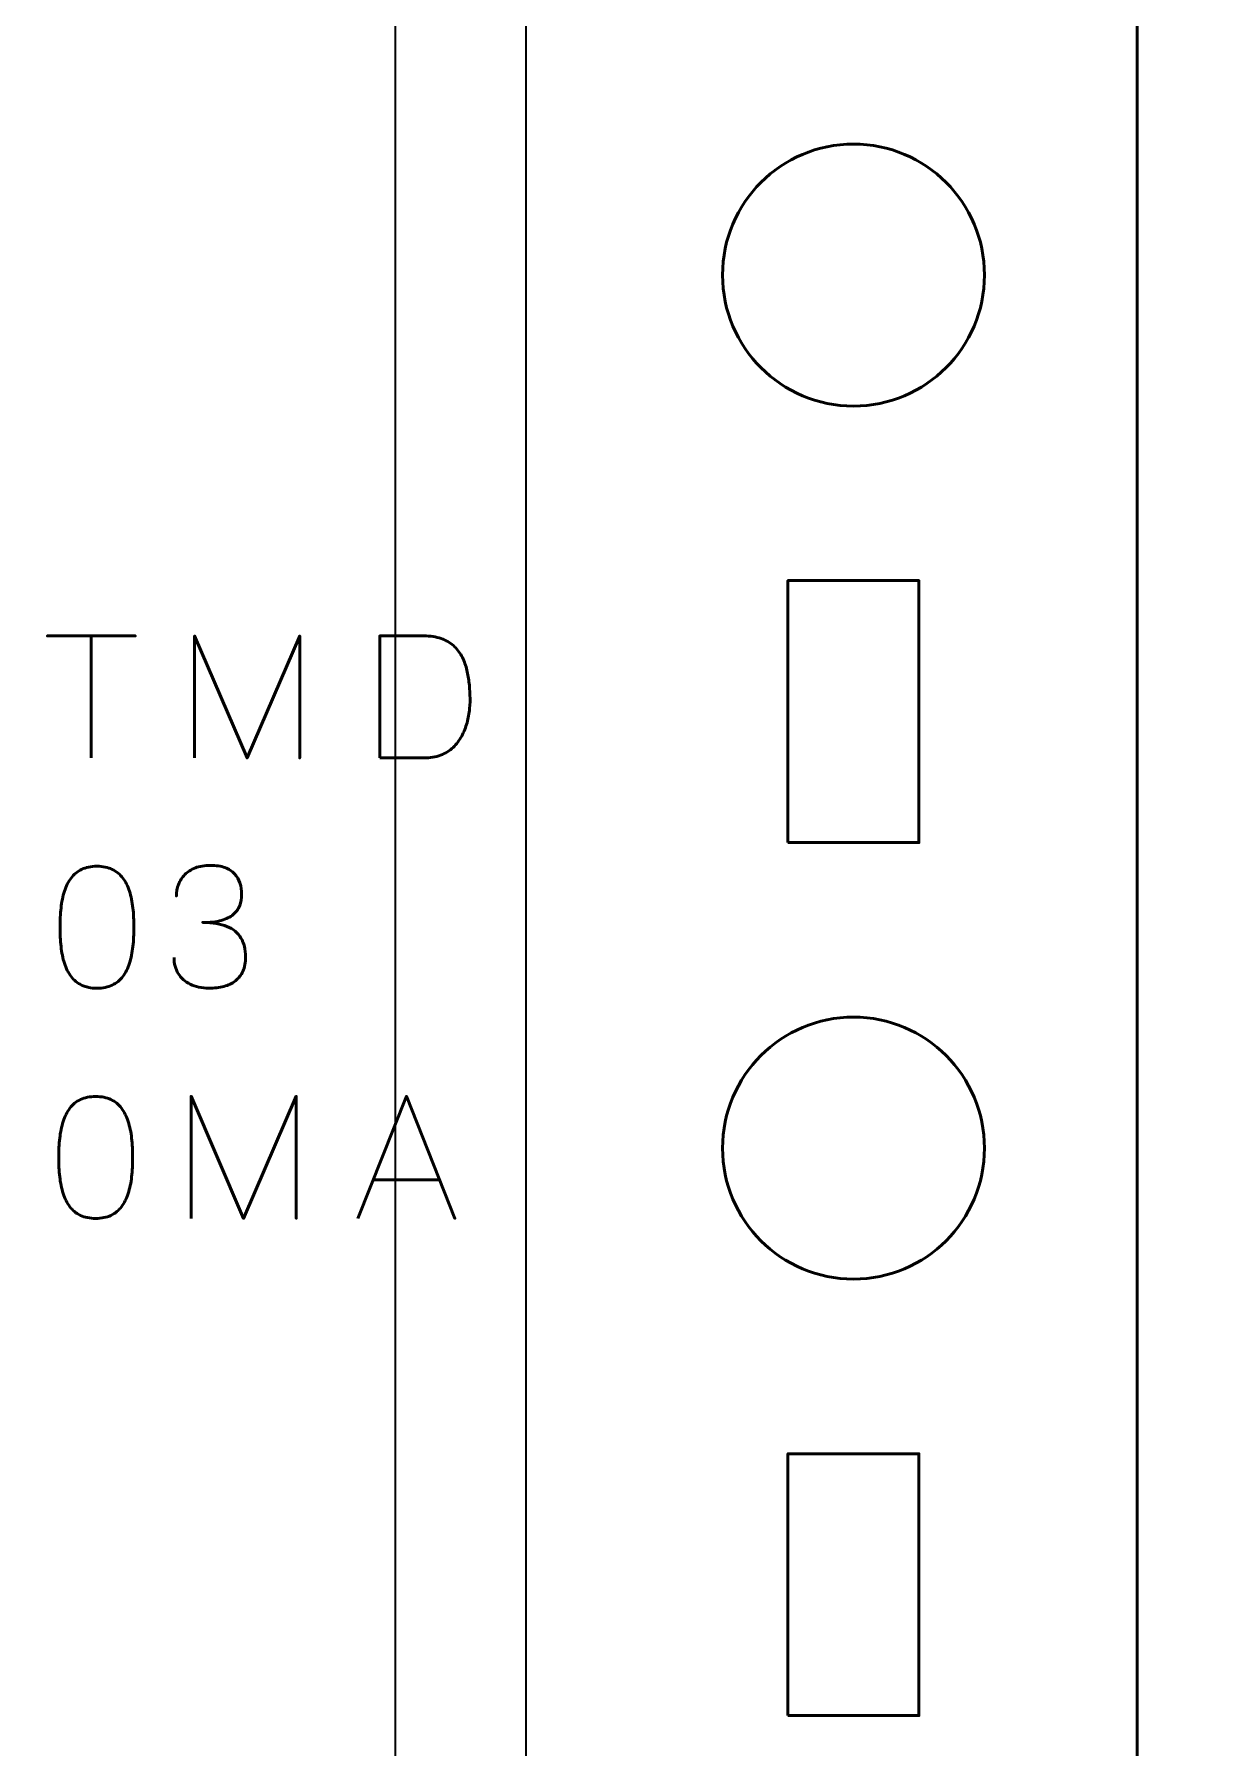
# Model space of a CAD drawing. Header units: centimetres. Extents: x -21 to 0, y -29.7 to 0.
# Drawn here: x -10.377 to -7.7, y -11.424 to -7.498 of the extents above; entities that cross this region are included whole.
import ezdxf

# ---------------------------------------------------------------- set-up
doc = ezdxf.new("R2010")
doc.units = ezdxf.units.CM
doc.header["$MEASUREMENT"] = 0
doc.layers.add('Layer 1', color=7, linetype='Continuous')

msp = doc.modelspace()

# ---------------------------------------------------------------- linework, layer by layer
at = {"layer": 'Layer 1', "color": 30, "lineweight": 35}
msp.add_lwpolyline([(-9.55003, -14.35001), (-9.25003, -14.35001), (-9.25003, -4.75001), (-9.55003, -4.75001), (-9.55003, -14.35001)], close=True, dxfattribs=at)
at = {"layer": 'Layer 1', "color": 22, "lineweight": 53}
msp.add_open_spline([(-21, -29.19991), (-21, -29.19991), (-21, -0.49996), (-21, -0.49996), (-21, -0.49996), (-21, -0.22299), (-20.77691, 0), (-20.49991, 0), (-20.49991, 0), (-20.49991, 0), (-0.5001, 0), (-0.5001, 0), (-0.5001, 0), (-0.22296, 0), (0, -0.22299), (0, -0.49996), (0, -0.49996), (0, -0.49996), (0, -29.19991), (0, -29.19991), (0, -29.19991), (0, -29.47691), (-0.22296, -29.7), (-0.5001, -29.7), (-0.5001, -29.7), (-0.5001, -29.7), (-20.49991, -29.7), (-20.49991, -29.7), (-20.49991, -29.7), (-20.77691, -29.7), (-21, -29.47691), (-21, -29.19991)], degree=3, knots=[0, 0, 0, 0, 0.125, 0.125, 0.125, 0.125, 0.25, 0.25, 0.25, 0.25, 0.375, 0.375, 0.375, 0.375, 0.5, 0.5, 0.5, 0.5, 0.625, 0.625, 0.625, 0.625, 0.75, 0.75, 0.75, 0.75, 0.875, 0.875, 0.875, 0.875, 1, 1, 1, 1], dxfattribs=at)
at = {"layer": 'Layer 1', "color": 114, "lineweight": 53}
msp.add_open_spline([(-13.15006, -14.19993), (-13.15006, -14.19993), (-13.15006, -3.89995), (-13.15006, -3.89995), (-13.15006, -3.89995), (-13.15006, -3.62295), (-12.92697, -3.39999), (-12.64997, -3.39999), (-12.64997, -3.39999), (-12.64997, -3.39999), (-8.3501, -3.39999), (-8.3501, -3.39999), (-8.3501, -3.39999), (-8.07296, -3.39999), (-7.85, -3.62295), (-7.85, -3.89995), (-7.85, -3.89995), (-7.85, -3.89995), (-7.85, -14.19993), (-7.85, -14.19993), (-7.85, -14.19993), (-7.85, -14.47693), (-8.07296, -14.70003), (-8.3501, -14.70003), (-8.3501, -14.70003), (-8.3501, -14.70003), (-12.64997, -14.70003), (-12.64997, -14.70003), (-12.64997, -14.70003), (-12.92697, -14.70003), (-13.15006, -14.47693), (-13.15006, -14.19993)], degree=3, knots=[0, 0, 0, 0, 0.125, 0.125, 0.125, 0.125, 0.25, 0.25, 0.25, 0.25, 0.375, 0.375, 0.375, 0.375, 0.5, 0.5, 0.5, 0.5, 0.625, 0.625, 0.625, 0.625, 0.75, 0.75, 0.75, 0.75, 0.875, 0.875, 0.875, 0.875, 1, 1, 1, 1], dxfattribs=at)
at = {"layer": 'Layer 1', "color": 30, "lineweight": 35}
msp.add_open_spline([(-11.75003, -4.75001), (-11.75003, -4.75001), (-10.95003, -4.75001), (-10.95003, -4.75001), (-10.95003, -4.75001), (-10.95003, -4.75001), (-10.95003, -5.10001), (-10.95003, -5.10001), (-10.95003, -5.10001), (-10.95003, -5.23806), (-10.83808, -5.35001), (-10.70003, -5.35001), (-10.70003, -5.35001), (-10.56198, -5.35001), (-10.45003, -5.23806), (-10.45003, -5.10001), (-10.45003, -5.10001), (-10.45003, -5.10001), (-10.45003, -4.75001), (-10.45003, -4.75001), (-10.45003, -4.75001), (-10.45003, -4.75001), (-9.25003, -4.75001), (-9.25003, -4.75001), (-9.25003, -4.75001), (-9.25003, -4.75001), (-9.25003, -14.35001), (-9.25003, -14.35001), (-9.25003, -14.35001), (-9.25003, -14.35001), (-10.45003, -14.35001), (-10.45003, -14.35001), (-10.45003, -14.35001), (-10.45003, -14.35001), (-10.45003, -14.00001), (-10.45003, -14.00001), (-10.45003, -14.00001), (-10.45003, -13.86196), (-10.56198, -13.75001), (-10.70003, -13.75001), (-10.70003, -13.75001), (-10.83808, -13.75001), (-10.95003, -13.86196), (-10.95003, -14.00001), (-10.95003, -14.00001), (-10.95003, -14.00001), (-10.95003, -14.35001), (-10.95003, -14.35001), (-10.95003, -14.35001), (-10.95003, -14.35001), (-11.75003, -14.35001), (-11.75003, -14.35001), (-11.75003, -14.35001), (-11.75003, -14.35001), (-11.75003, -4.75001), (-11.75003, -4.75001)], degree=3, knots=[0, 0, 0, 0, 0.0714286, 0.0714286, 0.0714286, 0.0714286, 0.1428571, 0.1428571, 0.1428571, 0.1428571, 0.2142857, 0.2142857, 0.2142857, 0.2142857, 0.2857143, 0.2857143, 0.2857143, 0.2857143, 0.3571429, 0.3571429, 0.3571429, 0.3571429, 0.4285714, 0.4285714, 0.4285714, 0.4285714, 0.5, 0.5, 0.5, 0.5, 0.5714286, 0.5714286, 0.5714286, 0.5714286, 0.6428571, 0.6428571, 0.6428571, 0.6428571, 0.7142857, 0.7142857, 0.7142857, 0.7142857, 0.7857143, 0.7857143, 0.7857143, 0.7857143, 0.8571429, 0.8571429, 0.8571429, 0.8571429, 0.9285714, 0.9285714, 0.9285714, 0.9285714, 1, 1, 1, 1], dxfattribs=at)
at = {"layer": 'Layer 1', "lineweight": 53}
for points in [[(-8.50003, -7.75002), (-8.33436, -7.75002), (-8.20003, -7.88426), (-8.20003, -8.05003), (-8.20003, -8.05003), (-8.20003, -8.21569), (-8.33436, -8.35003), (-8.50003, -8.35003), (-8.50003, -8.35003), (-8.66566, -8.35003), (-8.80003, -8.21569), (-8.80003, -8.05003), (-8.80003, -8.05003), (-8.80003, -7.88426), (-8.66566, -7.75002), (-8.50003, -7.75002)], [(-8.6501, -9.34994), (-8.6501, -9.34994), (-8.6501, -8.74994), (-8.6501, -8.74994), (-8.6501, -8.74994), (-8.6501, -8.74994), (-8.3501, -8.74994), (-8.3501, -8.74994), (-8.3501, -8.74994), (-8.3501, -8.74994), (-8.3501, -9.34994), (-8.3501, -9.34994), (-8.3501, -9.34994), (-8.3501, -9.34994), (-8.6501, -9.34994), (-8.6501, -9.34994)], [(-8.50003, -9.74999), (-8.33436, -9.74999), (-8.20003, -9.88433), (-8.20003, -10.04999), (-8.20003, -10.04999), (-8.20003, -10.21562), (-8.33436, -10.35), (-8.50003, -10.35), (-8.50003, -10.35), (-8.66566, -10.35), (-8.80003, -10.21562), (-8.80003, -10.04999), (-8.80003, -10.04999), (-8.80003, -9.88433), (-8.66566, -9.74999), (-8.50003, -9.74999)], [(-8.6501, -11.35002), (-8.6501, -11.35002), (-8.6501, -10.75001), (-8.6501, -10.75001), (-8.6501, -10.75001), (-8.6501, -10.75001), (-8.3501, -10.75001), (-8.3501, -10.75001), (-8.3501, -10.75001), (-8.3501, -10.75001), (-8.3501, -11.35002), (-8.3501, -11.35002), (-8.3501, -11.35002), (-8.3501, -11.35002), (-8.6501, -11.35002), (-8.6501, -11.35002)]]:
    msp.add_open_spline(points, degree=3, knots=[0, 0, 0, 0, 0.25, 0.25, 0.25, 0.25, 0.5, 0.5, 0.5, 0.5, 0.75, 0.75, 0.75, 0.75, 1, 1, 1, 1], dxfattribs=at)
at = {"layer": 'Layer 1', "color": 30, "lineweight": 53}
for points, knots in [([(-10.24627, -9.15632), (-10.24627, -9.15632), (-10.24627, -8.87653), (-10.24627, -8.87653), (-10.24627, -8.87653), (-10.24627, -8.87653), (-10.34678, -8.87653), (-10.34678, -8.87653), (-10.34678, -8.87653), (-10.34678, -8.87653), (-10.14499, -8.87653), (-10.14499, -8.87653), (-10.14499, -8.87653), (-10.14499, -8.87653), (-10.24627, -8.87653), (-10.24627, -8.87653), (-10.24627, -8.87653), (-10.24627, -8.87653), (-10.24627, -9.15632), (-10.24627, -9.15632)], [0, 0, 0, 0, 0.2, 0.2, 0.2, 0.2, 0.4, 0.4, 0.4, 0.4, 0.6, 0.6, 0.6, 0.6, 0.8, 0.8, 0.8, 0.8, 1, 1, 1, 1]), ([(-10.00956, -9.15632), (-10.00956, -9.15632), (-10.00956, -8.87653), (-10.00956, -8.87653), (-10.00956, -8.87653), (-10.00956, -8.87653), (-9.88926, -9.15632), (-9.88926, -9.15632), (-9.88926, -9.15632), (-9.88926, -9.15632), (-9.76857, -8.87653), (-9.76857, -8.87653), (-9.76857, -8.87653), (-9.76857, -8.87653), (-9.76857, -9.15632), (-9.76857, -9.15632), (-9.76857, -9.15632), (-9.76857, -9.15632), (-9.76857, -8.87653), (-9.76857, -8.87653), (-9.76857, -8.87653), (-9.76857, -8.87653), (-9.88926, -9.15632), (-9.88926, -9.15632), (-9.88926, -9.15632), (-9.88926, -9.15632), (-10.00956, -8.87653), (-10.00956, -8.87653), (-10.00956, -8.87653), (-10.00956, -8.87653), (-10.00956, -9.15632), (-10.00956, -9.15632)], [0, 0, 0, 0, 0.125, 0.125, 0.125, 0.125, 0.25, 0.25, 0.25, 0.25, 0.375, 0.375, 0.375, 0.375, 0.5, 0.5, 0.5, 0.5, 0.625, 0.625, 0.625, 0.625, 0.75, 0.75, 0.75, 0.75, 0.875, 0.875, 0.875, 0.875, 1, 1, 1, 1]), ([(-9.58541, -9.15632), (-9.58541, -9.15632), (-9.58541, -8.87653), (-9.58541, -8.87653), (-9.58541, -8.87653), (-9.58541, -8.87653), (-9.48451, -8.87653), (-9.48451, -8.87653), (-9.48451, -8.87653), (-9.46919, -8.87659), (-9.45593, -8.8786), (-9.44474, -8.88254), (-9.44474, -8.88254), (-9.43361, -8.88649), (-9.42417, -8.89192), (-9.41654, -8.89878), (-9.41654, -8.89878), (-9.40884, -8.9057), (-9.40263, -8.91365), (-9.39778, -8.92258), (-9.39778, -8.92258), (-9.39293, -8.93157), (-9.38918, -8.94114), (-9.38653, -8.95129), (-9.38653, -8.95129), (-9.38388, -8.96138), (-9.382, -8.97167), (-9.38084, -8.98208), (-9.38084, -8.98208), (-9.37967, -8.99249), (-9.3789, -9.00258), (-9.37857, -9.01235), (-9.37857, -9.01235), (-9.37812, -9.02212), (-9.37844, -9.0324), (-9.37948, -9.0432), (-9.37948, -9.0432), (-9.38051, -9.054), (-9.38245, -9.0648), (-9.38536, -9.07554), (-9.38536, -9.07554), (-9.38821, -9.08628), (-9.39228, -9.09649), (-9.39752, -9.10613), (-9.39752, -9.10613), (-9.4027, -9.11583), (-9.40929, -9.12443), (-9.41719, -9.13194), (-9.41719, -9.13194), (-9.42514, -9.13944), (-9.43465, -9.14539), (-9.44577, -9.14972), (-9.44577, -9.14972), (-9.4569, -9.15406), (-9.46983, -9.15626), (-9.48451, -9.15632), (-9.48451, -9.15632), (-9.48451, -9.15632), (-9.58541, -9.15632), (-9.58541, -9.15632)], [0, 0, 0, 0, 0.0666667, 0.0666667, 0.0666667, 0.0666667, 0.1333333, 0.1333333, 0.1333333, 0.1333333, 0.2, 0.2, 0.2, 0.2, 0.2666667, 0.2666667, 0.2666667, 0.2666667, 0.3333333, 0.3333333, 0.3333333, 0.3333333, 0.4, 0.4, 0.4, 0.4, 0.4666667, 0.4666667, 0.4666667, 0.4666667, 0.5333333, 0.5333333, 0.5333333, 0.5333333, 0.6, 0.6, 0.6, 0.6, 0.6666667, 0.6666667, 0.6666667, 0.6666667, 0.7333333, 0.7333333, 0.7333333, 0.7333333, 0.8, 0.8, 0.8, 0.8, 0.8666667, 0.8666667, 0.8666667, 0.8666667, 0.9333333, 0.9333333, 0.9333333, 0.9333333, 1, 1, 1, 1]), ([(-9.58541, -9.15632), (-9.58541, -9.15632), (-9.58541, -8.87653), (-9.58541, -8.87653), (-9.58541, -8.87653), (-9.58541, -8.87653), (-9.48451, -8.87653), (-9.48451, -8.87653), (-9.48451, -8.87653), (-9.46919, -8.87659), (-9.45593, -8.8786), (-9.44474, -8.88254), (-9.44474, -8.88254), (-9.43361, -8.88649), (-9.42417, -8.89192), (-9.41654, -8.89878), (-9.41654, -8.89878), (-9.40884, -8.9057), (-9.40263, -8.91365), (-9.39778, -8.92258), (-9.39778, -8.92258), (-9.39293, -8.93157), (-9.38918, -8.94114), (-9.38653, -8.95129), (-9.38653, -8.95129), (-9.38388, -8.96138), (-9.382, -8.97167), (-9.38084, -8.98208), (-9.38084, -8.98208), (-9.37967, -8.99249), (-9.3789, -9.00258), (-9.37857, -9.01235), (-9.37857, -9.01235), (-9.37812, -9.02212), (-9.37844, -9.0324), (-9.37948, -9.0432), (-9.37948, -9.0432), (-9.38051, -9.054), (-9.38245, -9.0648), (-9.38536, -9.07554), (-9.38536, -9.07554), (-9.38821, -9.08628), (-9.39228, -9.09649), (-9.39752, -9.10613), (-9.39752, -9.10613), (-9.4027, -9.11583), (-9.40929, -9.12443), (-9.41719, -9.13194), (-9.41719, -9.13194), (-9.42514, -9.13944), (-9.43465, -9.14539), (-9.44577, -9.14972), (-9.44577, -9.14972), (-9.4569, -9.15406), (-9.46983, -9.15626), (-9.48451, -9.15632), (-9.48451, -9.15632), (-9.48451, -9.15632), (-9.58541, -9.15632), (-9.58541, -9.15632)], [0, 0, 0, 0, 0.0666667, 0.0666667, 0.0666667, 0.0666667, 0.1333333, 0.1333333, 0.1333333, 0.1333333, 0.2, 0.2, 0.2, 0.2, 0.2666667, 0.2666667, 0.2666667, 0.2666667, 0.3333333, 0.3333333, 0.3333333, 0.3333333, 0.4, 0.4, 0.4, 0.4, 0.4666667, 0.4666667, 0.4666667, 0.4666667, 0.5333333, 0.5333333, 0.5333333, 0.5333333, 0.6, 0.6, 0.6, 0.6, 0.6666667, 0.6666667, 0.6666667, 0.6666667, 0.7333333, 0.7333333, 0.7333333, 0.7333333, 0.8, 0.8, 0.8, 0.8, 0.8666667, 0.8666667, 0.8666667, 0.8666667, 0.9333333, 0.9333333, 0.9333333, 0.9333333, 1, 1, 1, 1]), ([(-10.23307, -9.6837), (-10.21949, -9.68364), (-10.20778, -9.68124), (-10.19802, -9.67659), (-10.19802, -9.67659), (-10.18832, -9.67193), (-10.18023, -9.66527), (-10.17376, -9.65679), (-10.17376, -9.65679), (-10.16736, -9.64826), (-10.16232, -9.63817), (-10.15856, -9.62653), (-10.15856, -9.62653), (-10.15488, -9.61488), (-10.15223, -9.60214), (-10.15074, -9.58817), (-10.15074, -9.58817), (-10.14919, -9.5742), (-10.14841, -9.55952), (-10.14848, -9.544), (-10.14848, -9.544), (-10.14841, -9.52854), (-10.14919, -9.51386), (-10.15074, -9.49995), (-10.15074, -9.49995), (-10.15223, -9.48605), (-10.15488, -9.47324), (-10.15856, -9.4616), (-10.15856, -9.4616), (-10.16232, -9.45002), (-10.16736, -9.43993), (-10.17376, -9.43133), (-10.17376, -9.43133), (-10.18023, -9.42279), (-10.18832, -9.41613), (-10.19802, -9.41148), (-10.19802, -9.41148), (-10.20778, -9.40675), (-10.21949, -9.40436), (-10.23307, -9.4043), (-10.23307, -9.4043), (-10.24665, -9.40436), (-10.25836, -9.40675), (-10.26813, -9.41148), (-10.26813, -9.41148), (-10.27783, -9.41613), (-10.28591, -9.42279), (-10.29238, -9.43133), (-10.29238, -9.43133), (-10.29878, -9.43993), (-10.30383, -9.45002), (-10.30758, -9.4616), (-10.30758, -9.4616), (-10.31127, -9.47324), (-10.31392, -9.48605), (-10.31541, -9.49995), (-10.31541, -9.49995), (-10.31696, -9.51386), (-10.31773, -9.52854), (-10.31767, -9.544), (-10.31767, -9.544), (-10.31773, -9.55952), (-10.31696, -9.5742), (-10.31541, -9.58817), (-10.31541, -9.58817), (-10.31392, -9.60214), (-10.31127, -9.61488), (-10.30758, -9.62653), (-10.30758, -9.62653), (-10.30383, -9.63817), (-10.29878, -9.64826), (-10.29238, -9.65679), (-10.29238, -9.65679), (-10.28591, -9.66527), (-10.27783, -9.67193), (-10.26813, -9.67659), (-10.26813, -9.67659), (-10.25836, -9.68124), (-10.24665, -9.68364), (-10.23307, -9.6837)], [0, 0, 0, 0, 0.05, 0.05, 0.05, 0.05, 0.1, 0.1, 0.1, 0.1, 0.15, 0.15, 0.15, 0.15, 0.2, 0.2, 0.2, 0.2, 0.25, 0.25, 0.25, 0.25, 0.3, 0.3, 0.3, 0.3, 0.35, 0.35, 0.35, 0.35, 0.4, 0.4, 0.4, 0.4, 0.45, 0.45, 0.45, 0.45, 0.5, 0.5, 0.5, 0.5, 0.55, 0.55, 0.55, 0.55, 0.6, 0.6, 0.6, 0.6, 0.65, 0.65, 0.65, 0.65, 0.7, 0.7, 0.7, 0.7, 0.75, 0.75, 0.75, 0.75, 0.8, 0.8, 0.8, 0.8, 0.85, 0.85, 0.85, 0.85, 0.9, 0.9, 0.9, 0.9, 0.95, 0.95, 0.95, 0.95, 1, 1, 1, 1]), ([(-10.23307, -9.6837), (-10.21949, -9.68364), (-10.20778, -9.68124), (-10.19802, -9.67659), (-10.19802, -9.67659), (-10.18832, -9.67193), (-10.18023, -9.66527), (-10.17376, -9.65679), (-10.17376, -9.65679), (-10.16736, -9.64826), (-10.16232, -9.63817), (-10.15856, -9.62653), (-10.15856, -9.62653), (-10.15488, -9.61488), (-10.15223, -9.60214), (-10.15074, -9.58817), (-10.15074, -9.58817), (-10.14919, -9.5742), (-10.14841, -9.55952), (-10.14848, -9.544), (-10.14848, -9.544), (-10.14841, -9.52854), (-10.14919, -9.51386), (-10.15074, -9.49995), (-10.15074, -9.49995), (-10.15223, -9.48605), (-10.15488, -9.47324), (-10.15856, -9.4616), (-10.15856, -9.4616), (-10.16232, -9.45002), (-10.16736, -9.43993), (-10.17376, -9.43133), (-10.17376, -9.43133), (-10.18023, -9.42279), (-10.18832, -9.41613), (-10.19802, -9.41148), (-10.19802, -9.41148), (-10.20778, -9.40675), (-10.21949, -9.40436), (-10.23307, -9.4043), (-10.23307, -9.4043), (-10.24665, -9.40436), (-10.25836, -9.40675), (-10.26813, -9.41148), (-10.26813, -9.41148), (-10.27783, -9.41613), (-10.28591, -9.42279), (-10.29238, -9.43133), (-10.29238, -9.43133), (-10.29878, -9.43993), (-10.30383, -9.45002), (-10.30758, -9.4616), (-10.30758, -9.4616), (-10.31127, -9.47324), (-10.31392, -9.48605), (-10.31541, -9.49995), (-10.31541, -9.49995), (-10.31696, -9.51386), (-10.31773, -9.52854), (-10.31767, -9.544), (-10.31767, -9.544), (-10.31773, -9.55952), (-10.31696, -9.5742), (-10.31541, -9.58817), (-10.31541, -9.58817), (-10.31392, -9.60214), (-10.31127, -9.61488), (-10.30758, -9.62653), (-10.30758, -9.62653), (-10.30383, -9.63817), (-10.29878, -9.64826), (-10.29238, -9.65679), (-10.29238, -9.65679), (-10.28591, -9.66527), (-10.27783, -9.67193), (-10.26813, -9.67659), (-10.26813, -9.67659), (-10.25836, -9.68124), (-10.24665, -9.68364), (-10.23307, -9.6837)], [0, 0, 0, 0, 0.05, 0.05, 0.05, 0.05, 0.1, 0.1, 0.1, 0.1, 0.15, 0.15, 0.15, 0.15, 0.2, 0.2, 0.2, 0.2, 0.25, 0.25, 0.25, 0.25, 0.3, 0.3, 0.3, 0.3, 0.35, 0.35, 0.35, 0.35, 0.4, 0.4, 0.4, 0.4, 0.45, 0.45, 0.45, 0.45, 0.5, 0.5, 0.5, 0.5, 0.55, 0.55, 0.55, 0.55, 0.6, 0.6, 0.6, 0.6, 0.65, 0.65, 0.65, 0.65, 0.7, 0.7, 0.7, 0.7, 0.75, 0.75, 0.75, 0.75, 0.8, 0.8, 0.8, 0.8, 0.85, 0.85, 0.85, 0.85, 0.9, 0.9, 0.9, 0.9, 0.95, 0.95, 0.95, 0.95, 1, 1, 1, 1]), ([(-10.05651, -9.61346), (-10.05644, -9.62743), (-10.05321, -9.63959), (-10.04681, -9.65013), (-10.04681, -9.65013), (-10.04041, -9.66061), (-10.03129, -9.66882), (-10.01939, -9.67471), (-10.01939, -9.67471), (-10.00748, -9.6806), (-9.99319, -9.68357), (-9.97657, -9.6837), (-9.97657, -9.6837), (-9.96409, -9.6837), (-9.95277, -9.68241), (-9.94248, -9.67969), (-9.94248, -9.67969), (-9.93227, -9.67697), (-9.92347, -9.67277), (-9.91603, -9.66701), (-9.91603, -9.66701), (-9.90859, -9.66126), (-9.9029, -9.65382), (-9.89883, -9.64476), (-9.89883, -9.64476), (-9.89482, -9.63565), (-9.89281, -9.62471), (-9.89275, -9.61191), (-9.89275, -9.61191), (-9.89268, -9.59483), (-9.89618, -9.58041), (-9.9031, -9.5687), (-9.9031, -9.5687), (-9.91002, -9.557), (-9.92075, -9.5482), (-9.93518, -9.54219), (-9.93518, -9.54219), (-9.9496, -9.53617), (-9.9681, -9.53313), (-9.99054, -9.53313), (-9.99054, -9.53313), (-9.97379, -9.5332), (-9.95975, -9.53165), (-9.94831, -9.52848), (-9.94831, -9.52848), (-9.93692, -9.52531), (-9.9278, -9.52084), (-9.92095, -9.51502), (-9.92095, -9.51502), (-9.91409, -9.50927), (-9.90911, -9.50241), (-9.90614, -9.49452), (-9.90614, -9.49452), (-9.9031, -9.48669), (-9.90161, -9.47809), (-9.90167, -9.46871), (-9.90167, -9.46871), (-9.90161, -9.45934), (-9.9029, -9.45067), (-9.90549, -9.44265), (-9.90549, -9.44265), (-9.90801, -9.43463), (-9.91215, -9.42758), (-9.91778, -9.42157), (-9.91778, -9.42157), (-9.9234, -9.41555), (-9.93084, -9.41083), (-9.93996, -9.40747), (-9.93996, -9.40747), (-9.94915, -9.4041), (-9.96034, -9.40242), (-9.97346, -9.40236), (-9.97346, -9.40236), (-9.98653, -9.40242), (-9.99798, -9.40436), (-10.00768, -9.40811), (-10.00768, -9.40811), (-10.01744, -9.41186), (-10.02546, -9.41697), (-10.03193, -9.42351), (-10.03193, -9.42351), (-10.03834, -9.43004), (-10.04312, -9.43748), (-10.04629, -9.44588), (-10.04629, -9.44588), (-10.04952, -9.45429), (-10.05108, -9.46322), (-10.05108, -9.4726), (-10.05108, -9.4726), (-10.05108, -9.46322), (-10.04952, -9.45429), (-10.04629, -9.44588), (-10.04629, -9.44588), (-10.04312, -9.43748), (-10.03834, -9.43004), (-10.03193, -9.42351), (-10.03193, -9.42351), (-10.02546, -9.41697), (-10.01744, -9.41186), (-10.00768, -9.40811), (-10.00768, -9.40811), (-9.99798, -9.40436), (-9.98653, -9.40242), (-9.97346, -9.40236), (-9.97346, -9.40236), (-9.96034, -9.40242), (-9.94915, -9.4041), (-9.93996, -9.40747), (-9.93996, -9.40747), (-9.93084, -9.41083), (-9.9234, -9.41555), (-9.91778, -9.42157), (-9.91778, -9.42157), (-9.91215, -9.42758), (-9.90801, -9.43463), (-9.90549, -9.44265), (-9.90549, -9.44265), (-9.9029, -9.45067), (-9.90161, -9.45934), (-9.90167, -9.46871), (-9.90167, -9.46871), (-9.90161, -9.47809), (-9.9031, -9.48669), (-9.90614, -9.49452), (-9.90614, -9.49452), (-9.90911, -9.50241), (-9.91409, -9.50927), (-9.92095, -9.51502), (-9.92095, -9.51502), (-9.9278, -9.52084), (-9.93692, -9.52531), (-9.94831, -9.52848), (-9.94831, -9.52848), (-9.95975, -9.53165), (-9.97379, -9.5332), (-9.99054, -9.53313), (-9.99054, -9.53313), (-9.9681, -9.53313), (-9.9496, -9.53617), (-9.93518, -9.54219), (-9.93518, -9.54219), (-9.92075, -9.5482), (-9.91002, -9.557), (-9.9031, -9.5687), (-9.9031, -9.5687), (-9.89618, -9.58041), (-9.89268, -9.59483), (-9.89275, -9.61191), (-9.89275, -9.61191), (-9.89281, -9.62471), (-9.89482, -9.63565), (-9.89883, -9.64476), (-9.89883, -9.64476), (-9.9029, -9.65382), (-9.90859, -9.66126), (-9.91603, -9.66701), (-9.91603, -9.66701), (-9.92347, -9.67277), (-9.93227, -9.67697), (-9.94248, -9.67969), (-9.94248, -9.67969), (-9.95277, -9.68241), (-9.96409, -9.6837), (-9.97657, -9.6837), (-9.97657, -9.6837), (-9.99319, -9.68357), (-10.00748, -9.6806), (-10.01939, -9.67471), (-10.01939, -9.67471), (-10.03129, -9.66882), (-10.04041, -9.66061), (-10.04681, -9.65013), (-10.04681, -9.65013), (-10.05321, -9.63959), (-10.05644, -9.62743), (-10.05651, -9.61346)], [0, 0, 0, 0, 0.0227273, 0.0227273, 0.0227273, 0.0227273, 0.0454545, 0.0454545, 0.0454545, 0.0454545, 0.0681818, 0.0681818, 0.0681818, 0.0681818, 0.0909091, 0.0909091, 0.0909091, 0.0909091, 0.1136364, 0.1136364, 0.1136364, 0.1136364, 0.1363636, 0.1363636, 0.1363636, 0.1363636, 0.1590909, 0.1590909, 0.1590909, 0.1590909, 0.1818182, 0.1818182, 0.1818182, 0.1818182, 0.2045455, 0.2045455, 0.2045455, 0.2045455, 0.2272727, 0.2272727, 0.2272727, 0.2272727, 0.25, 0.25, 0.25, 0.25, 0.2727273, 0.2727273, 0.2727273, 0.2727273, 0.2954545, 0.2954545, 0.2954545, 0.2954545, 0.3181818, 0.3181818, 0.3181818, 0.3181818, 0.3409091, 0.3409091, 0.3409091, 0.3409091, 0.3636364, 0.3636364, 0.3636364, 0.3636364, 0.3863636, 0.3863636, 0.3863636, 0.3863636, 0.4090909, 0.4090909, 0.4090909, 0.4090909, 0.4318182, 0.4318182, 0.4318182, 0.4318182, 0.4545455, 0.4545455, 0.4545455, 0.4545455, 0.4772727, 0.4772727, 0.4772727, 0.4772727, 0.5, 0.5, 0.5, 0.5, 0.5227273, 0.5227273, 0.5227273, 0.5227273, 0.5454545, 0.5454545, 0.5454545, 0.5454545, 0.5681818, 0.5681818, 0.5681818, 0.5681818, 0.5909091, 0.5909091, 0.5909091, 0.5909091, 0.6136364, 0.6136364, 0.6136364, 0.6136364, 0.6363636, 0.6363636, 0.6363636, 0.6363636, 0.6590909, 0.6590909, 0.6590909, 0.6590909, 0.6818182, 0.6818182, 0.6818182, 0.6818182, 0.7045455, 0.7045455, 0.7045455, 0.7045455, 0.7272727, 0.7272727, 0.7272727, 0.7272727, 0.75, 0.75, 0.75, 0.75, 0.7727273, 0.7727273, 0.7727273, 0.7727273, 0.7954545, 0.7954545, 0.7954545, 0.7954545, 0.8181818, 0.8181818, 0.8181818, 0.8181818, 0.8409091, 0.8409091, 0.8409091, 0.8409091, 0.8636364, 0.8636364, 0.8636364, 0.8636364, 0.8863636, 0.8863636, 0.8863636, 0.8863636, 0.9090909, 0.9090909, 0.9090909, 0.9090909, 0.9318182, 0.9318182, 0.9318182, 0.9318182, 0.9545455, 0.9545455, 0.9545455, 0.9545455, 0.9772727, 0.9772727, 0.9772727, 0.9772727, 1, 1, 1, 1]), ([(-10.23598, -10.21108), (-10.2224, -10.21102), (-10.21069, -10.20862), (-10.20093, -10.20397), (-10.20093, -10.20397), (-10.19123, -10.19931), (-10.18314, -10.19265), (-10.17667, -10.18417), (-10.17667, -10.18417), (-10.17027, -10.17564), (-10.16523, -10.16555), (-10.16147, -10.15391), (-10.16147, -10.15391), (-10.15779, -10.14226), (-10.15514, -10.12952), (-10.15365, -10.11555), (-10.15365, -10.11555), (-10.1521, -10.10158), (-10.15132, -10.0869), (-10.15139, -10.07138), (-10.15139, -10.07138), (-10.15132, -10.05592), (-10.1521, -10.04124), (-10.15365, -10.02733), (-10.15365, -10.02733), (-10.15514, -10.01343), (-10.15779, -10.00062), (-10.16147, -9.98898), (-10.16147, -9.98898), (-10.16523, -9.9774), (-10.17027, -9.96731), (-10.17667, -9.95871), (-10.17667, -9.95871), (-10.18314, -9.95017), (-10.19123, -9.94351), (-10.20093, -9.93886), (-10.20093, -9.93886), (-10.21069, -9.93413), (-10.2224, -9.93174), (-10.23598, -9.93168), (-10.23598, -9.93168), (-10.24956, -9.93174), (-10.26127, -9.93413), (-10.27104, -9.93886), (-10.27104, -9.93886), (-10.28074, -9.94351), (-10.28882, -9.95017), (-10.29529, -9.95871), (-10.29529, -9.95871), (-10.30169, -9.96731), (-10.30674, -9.9774), (-10.31049, -9.98898), (-10.31049, -9.98898), (-10.31418, -10.00062), (-10.31683, -10.01343), (-10.31832, -10.02733), (-10.31832, -10.02733), (-10.31987, -10.04124), (-10.32064, -10.05592), (-10.32058, -10.07138), (-10.32058, -10.07138), (-10.32064, -10.0869), (-10.31987, -10.10158), (-10.31832, -10.11555), (-10.31832, -10.11555), (-10.31683, -10.12952), (-10.31418, -10.14226), (-10.31049, -10.15391), (-10.31049, -10.15391), (-10.30674, -10.16555), (-10.30169, -10.17564), (-10.29529, -10.18417), (-10.29529, -10.18417), (-10.28882, -10.19265), (-10.28074, -10.19931), (-10.27104, -10.20397), (-10.27104, -10.20397), (-10.26127, -10.20862), (-10.24956, -10.21102), (-10.23598, -10.21108)], [0, 0, 0, 0, 0.05, 0.05, 0.05, 0.05, 0.1, 0.1, 0.1, 0.1, 0.15, 0.15, 0.15, 0.15, 0.2, 0.2, 0.2, 0.2, 0.25, 0.25, 0.25, 0.25, 0.3, 0.3, 0.3, 0.3, 0.35, 0.35, 0.35, 0.35, 0.4, 0.4, 0.4, 0.4, 0.45, 0.45, 0.45, 0.45, 0.5, 0.5, 0.5, 0.5, 0.55, 0.55, 0.55, 0.55, 0.6, 0.6, 0.6, 0.6, 0.65, 0.65, 0.65, 0.65, 0.7, 0.7, 0.7, 0.7, 0.75, 0.75, 0.75, 0.75, 0.8, 0.8, 0.8, 0.8, 0.85, 0.85, 0.85, 0.85, 0.9, 0.9, 0.9, 0.9, 0.95, 0.95, 0.95, 0.95, 1, 1, 1, 1]), ([(-10.23598, -10.21108), (-10.2224, -10.21102), (-10.21069, -10.20862), (-10.20093, -10.20397), (-10.20093, -10.20397), (-10.19123, -10.19931), (-10.18314, -10.19265), (-10.17667, -10.18417), (-10.17667, -10.18417), (-10.17027, -10.17564), (-10.16523, -10.16555), (-10.16147, -10.15391), (-10.16147, -10.15391), (-10.15779, -10.14226), (-10.15514, -10.12952), (-10.15365, -10.11555), (-10.15365, -10.11555), (-10.1521, -10.10158), (-10.15132, -10.0869), (-10.15139, -10.07138), (-10.15139, -10.07138), (-10.15132, -10.05592), (-10.1521, -10.04124), (-10.15365, -10.02733), (-10.15365, -10.02733), (-10.15514, -10.01343), (-10.15779, -10.00062), (-10.16147, -9.98898), (-10.16147, -9.98898), (-10.16523, -9.9774), (-10.17027, -9.96731), (-10.17667, -9.95871), (-10.17667, -9.95871), (-10.18314, -9.95017), (-10.19123, -9.94351), (-10.20093, -9.93886), (-10.20093, -9.93886), (-10.21069, -9.93413), (-10.2224, -9.93174), (-10.23598, -9.93168), (-10.23598, -9.93168), (-10.24956, -9.93174), (-10.26127, -9.93413), (-10.27104, -9.93886), (-10.27104, -9.93886), (-10.28074, -9.94351), (-10.28882, -9.95017), (-10.29529, -9.95871), (-10.29529, -9.95871), (-10.30169, -9.96731), (-10.30674, -9.9774), (-10.31049, -9.98898), (-10.31049, -9.98898), (-10.31418, -10.00062), (-10.31683, -10.01343), (-10.31832, -10.02733), (-10.31832, -10.02733), (-10.31987, -10.04124), (-10.32064, -10.05592), (-10.32058, -10.07138), (-10.32058, -10.07138), (-10.32064, -10.0869), (-10.31987, -10.10158), (-10.31832, -10.11555), (-10.31832, -10.11555), (-10.31683, -10.12952), (-10.31418, -10.14226), (-10.31049, -10.15391), (-10.31049, -10.15391), (-10.30674, -10.16555), (-10.30169, -10.17564), (-10.29529, -10.18417), (-10.29529, -10.18417), (-10.28882, -10.19265), (-10.28074, -10.19931), (-10.27104, -10.20397), (-10.27104, -10.20397), (-10.26127, -10.20862), (-10.24956, -10.21102), (-10.23598, -10.21108)], [0, 0, 0, 0, 0.05, 0.05, 0.05, 0.05, 0.1, 0.1, 0.1, 0.1, 0.15, 0.15, 0.15, 0.15, 0.2, 0.2, 0.2, 0.2, 0.25, 0.25, 0.25, 0.25, 0.3, 0.3, 0.3, 0.3, 0.35, 0.35, 0.35, 0.35, 0.4, 0.4, 0.4, 0.4, 0.45, 0.45, 0.45, 0.45, 0.5, 0.5, 0.5, 0.5, 0.55, 0.55, 0.55, 0.55, 0.6, 0.6, 0.6, 0.6, 0.65, 0.65, 0.65, 0.65, 0.7, 0.7, 0.7, 0.7, 0.75, 0.75, 0.75, 0.75, 0.8, 0.8, 0.8, 0.8, 0.85, 0.85, 0.85, 0.85, 0.9, 0.9, 0.9, 0.9, 0.95, 0.95, 0.95, 0.95, 1, 1, 1, 1]), ([(-10.01751, -10.21108), (-10.01751, -10.21108), (-10.01751, -9.93129), (-10.01751, -9.93129), (-10.01751, -9.93129), (-10.01751, -9.93129), (-9.89721, -10.21108), (-9.89721, -10.21108), (-9.89721, -10.21108), (-9.89721, -10.21108), (-9.77652, -9.93129), (-9.77652, -9.93129), (-9.77652, -9.93129), (-9.77652, -9.93129), (-9.77652, -10.21108), (-9.77652, -10.21108), (-9.77652, -10.21108), (-9.77652, -10.21108), (-9.77652, -9.93129), (-9.77652, -9.93129), (-9.77652, -9.93129), (-9.77652, -9.93129), (-9.89721, -10.21108), (-9.89721, -10.21108), (-9.89721, -10.21108), (-9.89721, -10.21108), (-10.01751, -9.93129), (-10.01751, -9.93129), (-10.01751, -9.93129), (-10.01751, -9.93129), (-10.01751, -10.21108), (-10.01751, -10.21108)], [0, 0, 0, 0, 0.125, 0.125, 0.125, 0.125, 0.25, 0.25, 0.25, 0.25, 0.375, 0.375, 0.375, 0.375, 0.5, 0.5, 0.5, 0.5, 0.625, 0.625, 0.625, 0.625, 0.75, 0.75, 0.75, 0.75, 0.875, 0.875, 0.875, 0.875, 1, 1, 1, 1]), ([(-9.63527, -10.21108), (-9.63527, -10.21108), (-9.52428, -9.93129), (-9.52428, -9.93129), (-9.52428, -9.93129), (-9.52428, -9.93129), (-9.41291, -10.21108), (-9.41291, -10.21108), (-9.41291, -10.21108), (-9.41291, -10.21108), (-9.52428, -9.93129), (-9.52428, -9.93129), (-9.52428, -9.93129), (-9.52428, -9.93129), (-9.63527, -10.21108), (-9.63527, -10.21108)], [0, 0, 0, 0, 0.25, 0.25, 0.25, 0.25, 0.5, 0.5, 0.5, 0.5, 0.75, 0.75, 0.75, 0.75, 1, 1, 1, 1]), ([(-9.60034, -10.12299), (-9.60034, -10.12299), (-9.44822, -10.12299), (-9.44822, -10.12299), (-9.44822, -10.12299), (-9.44822, -10.12299), (-9.60034, -10.12299), (-9.60034, -10.12299)], [0, 0, 0, 0, 0.5, 0.5, 0.5, 0.5, 1, 1, 1, 1])]:
    msp.add_open_spline(points, degree=3, knots=knots, dxfattribs=at)

doc.saveas('drawing.dxf')
